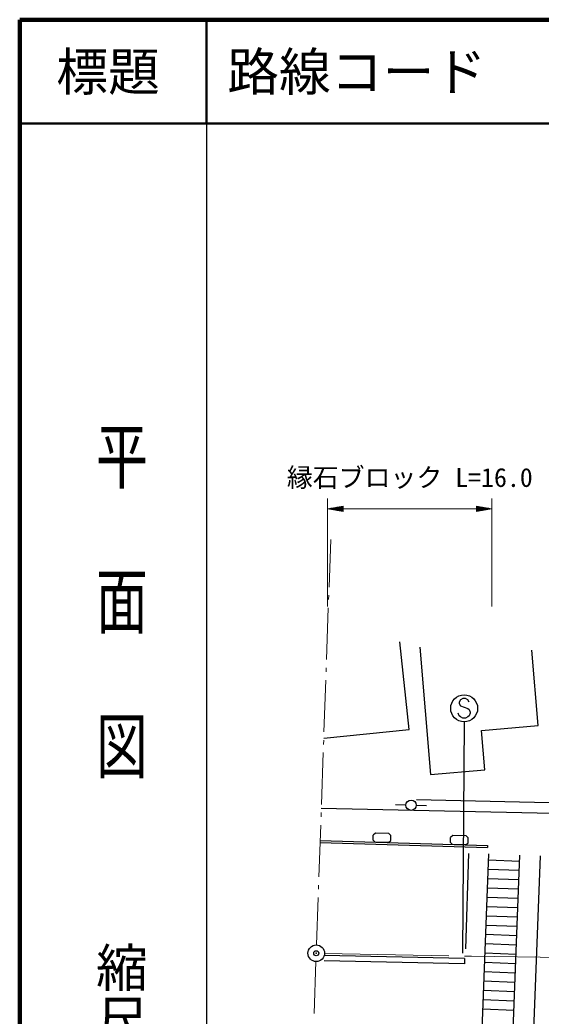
# Model space of a CAD drawing. Units: millimetres, scale not verified. Extents: x 40000 to 680000, y 20000 to 380000.
# Drawn here: x 40000 to 90288, y 283818 to 380000 of the extents above; entities that cross this region are included whole.
import ezdxf
from ezdxf.enums import TextEntityAlignment as Align

# ---------------------------------------------------------------- set-up
doc = ezdxf.new("R2010")
doc.units = ezdxf.units.MM
doc.header["$LTSCALE"] = 1000
doc.header["$PDMODE"] = 32
doc.header["$PDSIZE"] = 500
doc.linetypes.add('CHAIN', pattern=[18.5, 12, -1.5, 3.5, -1.5])
for name, color, linetype, lineweight in [('M-BGD', 7, 'Continuous', 25), ('M-BGD-HTXT', 7, 'Continuous', 13), ('M-BMK', 2, 'CHAIN', 13), ('M-BMK-SRVR', 3, 'Continuous', 25), ('M-STR-HTXT', 7, 'Continuous', 13), ('M-STR-STRC', 7, 'Continuous', 25), ('M-STR-STRD', 7, 'Continuous', 25), ('M-TTL', 2, 'Continuous', 140), ('M-TTL-BAND', 7, 'Continuous', 25), ('M-TTL-LINE', 7, 'Continuous', 50)]:
    doc.layers.add(name, color=color, linetype=linetype, lineweight=lineweight)
doc.layers.add('M-OTRS', color=6, linetype='Continuous')
doc.layers.add('M-TTL-TXT', color=7, linetype='Continuous')
doc.styles.add('@ＭＳ ゴシック', font='')
doc.styles.add('ＭＳ ゴシック', font='')
doc.styles.get('@ＭＳ ゴシック').set_extended_font_data('@MS Gothic')
doc.styles.get('ＭＳ ゴシック').set_extended_font_data('MS Gothic')

msp = doc.modelspace()

# ---------------------------------------------------------------- linework, layer by layer
at = {"layer": 'M-BGD'}
for p, q in [((77552, 311494), (76673, 319941)), ((78582, 319449), (79612, 307145)), ((90004, 311859), (89392, 319163)), ((84544, 311402), (90004, 311859)), ((69319, 310637), (77552, 311494)), ((84863, 307584), (84544, 311402)), ((79612, 307145), (84863, 307584)), ((77246, 304187), (76246, 304201)), ((78246, 304166), (79245, 304140)), ((78266, 304725), (94422, 304369)), ((74077, 300813), (74092, 301295)), ((74297, 301475), (74092, 301295)), ((75598, 301436), (74297, 301475)), ((75598, 301436), (75793, 301244)), ((75778, 300761), (75793, 301244)), ((81541, 300586), (81555, 301069)), ((81761, 301249), (81555, 301069)), ((83062, 301209), (81761, 301249)), ((83062, 301209), (83256, 301017)), ((74271, 300621), (74077, 300813)), ((75573, 300582), (74271, 300621)), ((75573, 300582), (75778, 300761)), ((81735, 300395), (81541, 300586)), ((83036, 300355), (81735, 300395)), ((83036, 300355), (83242, 300535)), ((83242, 300535), (83256, 301017)), ((83275, 299520), (82990, 290297)), ((84524, 280622), (85245, 299474)), ((87522, 280507), (88243, 299360)), ((89521, 280431), (90241, 299283)), ((88220, 298758), (85222, 298873)), ((88185, 297859), (85188, 297974)), ((88151, 296960), (85153, 297074)), ((88117, 296060), (85119, 296175)), ((88048, 294262), (85050, 294376)), ((88082, 295161), (85085, 295276)), ((88014, 293362), (85016, 293477)), ((87979, 292463), (84981, 292578)), ((87945, 291564), (84947, 291678)), ((87910, 290664), (84913, 290779)), ((87876, 289765), (84878, 289880)), ((87842, 288866), (84844, 288980)), ((87807, 287966), (84810, 288081)), ((87773, 287067), (84775, 287182)), ((87739, 286168), (84741, 286282)), ((87704, 285268), (84706, 285383)), ((87670, 284369), (84672, 284484))]:
    msp.add_line(p, q, dxfattribs=at)
msp.add_lwpolyline([(69084, 303890), (94399, 303333), (105311, 302938), (140861, 301849)], dxfattribs=at)
msp.add_circle((77746, 304179), 500, dxfattribs=at)
at = {"layer": 'M-BGD-HTXT'}
for p, q in [((69827, 325246), (69987, 329829)), ((69786, 324047), (69800, 324446)), ((69584, 318250), (69758, 323247)), ((69542, 317051), (69556, 317451)), ((69340, 311254), (69514, 316251)), ((69299, 310055), (69312, 310455)), ((69097, 304259), (69271, 309256)), ((69055, 303059), (69069, 303459)), ((68853, 297263), (69027, 302260)), ((68811, 296064), (68825, 296463)), ((68624, 290681), (68783, 295264)), ((68393, 284051), (68568, 289082))]:
    msp.add_line(p, q, dxfattribs=at)
at = {"layer": 'M-BMK'}
msp.add_lwpolyline([(69396, 289867), (83561, 289604), (104170, 289330)], dxfattribs=at)
at = {"layer": 'M-BMK-SRVR'}
msp.add_circle((68596, 289881), 800, dxfattribs=at)
at = {"layer": 'M-OTRS'}
msp.add_point((68596, 289881), dxfattribs=at)
at = {"layer": 'M-STR-HTXT'}
for p, q in [((69692, 323367), (69692, 333797)), ((85552, 323367), (85552, 333797)), ((69692, 332797), (71192, 333047)), ((69692, 332797), (71192, 332547)), ((69692, 332797), (71192, 332797)), ((71192, 332847), (69992, 332847)), ((70292, 332897), (71192, 332897)), ((71192, 332947), (70592, 332947)), ((70892, 332997), (71192, 332997)), ((71192, 332547), (71192, 333047)), ((71192, 332797), (84052, 332797)), ((85552, 332797), (84052, 333047)), ((84052, 333047), (84052, 332547)), ((84352, 332997), (84052, 332997)), ((84052, 332947), (84652, 332947)), ((84952, 332897), (84052, 332897)), ((84052, 332847), (85252, 332847)), ((85552, 332797), (84052, 332547)), ((85552, 332797), (84052, 332797)), ((71192, 332747), (69992, 332747)), ((70292, 332697), (71192, 332697)), ((71192, 332647), (70592, 332647)), ((70892, 332597), (71192, 332597)), ((84052, 332747), (85252, 332747)), ((84952, 332697), (84052, 332697)), ((84052, 332647), (84652, 332647)), ((84352, 332597), (84052, 332597))]:
    msp.add_line(p, q, dxfattribs=at)
at = {"layer": 'M-STR-STRC'}
for p, q in [((82512, 314355), (82394, 314119)), ((82394, 314119), (82394, 314000)), ((82394, 314000), (82512, 313764)), ((82748, 314473), (82512, 314355)), ((82512, 313764), (83221, 313528)), ((82985, 314473), (82748, 314473)), ((83221, 314355), (82985, 314473)), ((83339, 314119), (83221, 314355)), ((82394, 312819), (82275, 313055)), ((82512, 312700), (82394, 312819)), ((82748, 312582), (82512, 312700)), ((83221, 312700), (82985, 312582)), ((83221, 313528), (83339, 313410)), ((83339, 312819), (83221, 312700)), ((83339, 313410), (83457, 313173)), ((83457, 313055), (83339, 312819)), ((83457, 313173), (83457, 313055)), ((82740, 289892), (82903, 312193)), ((82985, 312582), (82748, 312582))]:
    msp.add_line(p, q, dxfattribs=at)
msp.add_circle((82866, 313528), 1300, dxfattribs=at)
at = {"layer": 'M-STR-STRD'}
for p, q in [((68969, 300582), (85114, 300092)), ((68975, 300782), (85120, 300292)), ((85120, 300292), (85114, 300092)), ((82901, 289376), (69364, 289658)), ((82891, 288876), (69354, 289158)), ((82901, 289376), (82891, 288876))]:
    msp.add_line(p, q, dxfattribs=at)
at = {"layer": 'M-TTL'}
for p, q in [((40000, 380000), (40000, 20000)), ((680000, 380000), (40000, 380000))]:
    msp.add_line(p, q, dxfattribs=at)
at = {"layer": 'M-TTL-BAND'}
msp.add_line((58000, 370000), (58000, 20000), dxfattribs=at)
at = {"layer": 'M-TTL-LINE'}
for p, q in [((58000, 380000), (58000, 370000)), ((40000, 370000), (680000, 370000))]:
    msp.add_line(p, q, dxfattribs=at)

# ---------------------------------------------------------------- texts
at = {"layer": 'M-STR-HTXT', "style": 'ＭＳ ゴシック'}
msp.add_text('縁石ブロック L=16.0', height=1833, dxfattribs=at).set_placement((77622, 334356), align=Align.BOTTOM_CENTER)
at = {"layer": 'M-TTL-BAND', "style": '@ＭＳ ゴシック', "width": 1.4}
msp.add_text('平  面  図', height=3666, rotation=270, dxfattribs=at).set_placement((49777, 306475), align=Align.MIDDLE_RIGHT)
at = {"layer": 'M-TTL-BAND', "style": '@ＭＳ ゴシック'}
msp.add_text('縮尺千分の一', height=3666, rotation=270, dxfattribs=at).set_placement((49777, 261030), align=Align.MIDDLE_RIGHT)
at = {"layer": 'M-TTL-TXT', "style": 'ＭＳ ゴシック'}
msp.add_text('標題', height=3666, dxfattribs=at).set_placement((48500, 375000), align=Align.MIDDLE_CENTER)
msp.add_text('路線コード', height=3666, dxfattribs=at).set_placement((60000, 375000), align=Align.MIDDLE_LEFT)

doc.saveas('drawing.dxf')
